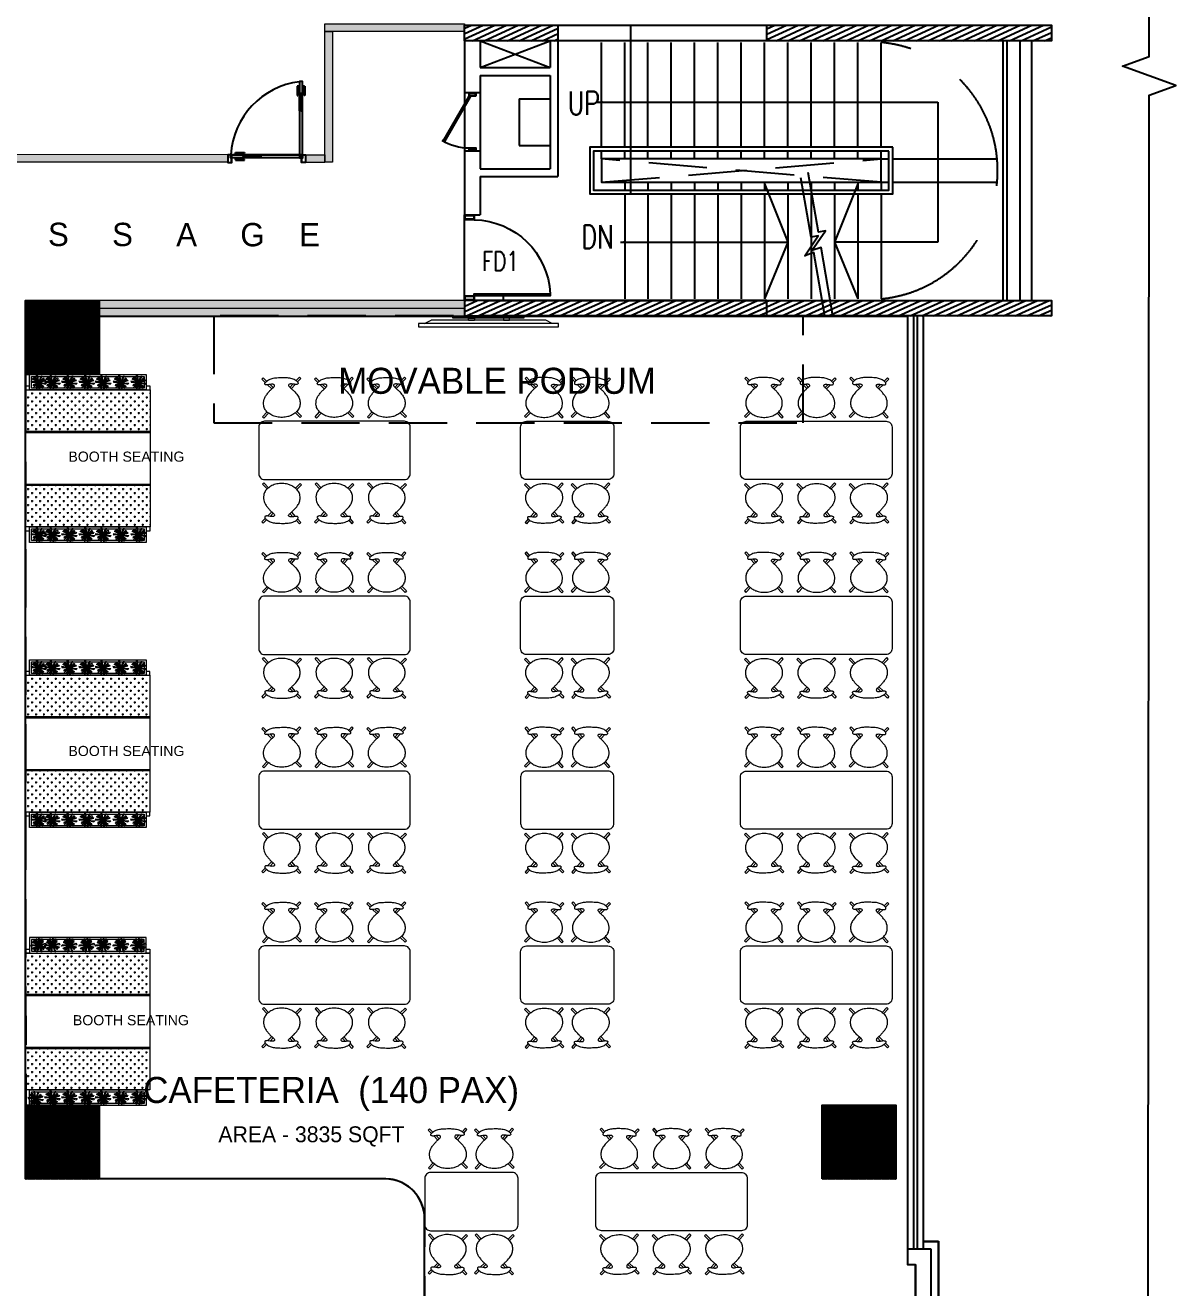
# Model space of a CAD drawing. Header units: millimetres. Extents: x -774950 to -670403, y -1165325 to -1109738.
# Drawn here: x -685207 to -670403, y -1151840 to -1135600 of the extents above; entities that cross this region are included whole.
import ezdxf
from ezdxf.enums import TextEntityAlignment as Align

# ---------------------------------------------------------------- set-up
doc = ezdxf.new("R2010")
doc.units = ezdxf.units.MM
doc.header["$LTSCALE"] = 3000
doc.header["$MEASUREMENT"] = 0
doc.linetypes.add('HIDDEN', pattern=[0.375, 0.25, -0.125])
doc.layers.get('0').update_dxf_attribs({"linetype": 'CONTINUOUS'})
for name, color, linetype, lineweight in [('A-WALL', 26, 'CONTINUOUS', 25), ('FR-Bushes', 75, 'CONTINUOUS', 0), ('FURNITURE_MODULAR', 20, 'CONTINUOUS', 18), ('I- FURN', 251, 'CONTINUOUS', 9), ('PR-HATCH', 8, 'CONTINUOUS', 0), ('T-LAYOUT', 7, 'CONTINUOUS', 13), ('TOA- AV', 7, 'CONTINUOUS', 9), ('TOA-PLANTS', 72, 'CONTINUOUS', 9), ('TOA_DOOR', 7, 'CONTINUOUS', 25)]:
    doc.layers.add(name, color=color, linetype=linetype, lineweight=lineweight)
for name, color, linetype in [('acp', 185, 'CONTINUOUS'), ('CORE-COLUMN', 250, 'CONTINUOUS'), ('DOOR', 252, 'CONTINUOUS'), ('FD1', 4, 'CONTINUOUS'), ('HATCH', 8, 'CONTINUOUS'), ('hid', 251, 'HIDDEN'), ('PASSAGE LINEOUT', 7, 'CONTINUOUS'), ('RADIUS', 8, 'HIDDEN'), ('RAILING', 251, 'CONTINUOUS'), ('ROOM TEXT', 3, 'CONTINUOUS'), ('SLABLINE', 3, 'CONTINUOUS'), ('STAIR', 251, 'CONTINUOUS'), ('STR_COL', 3, 'CONTINUOUS'), ('str_col_hatch', 8, 'CONTINUOUS'), ('TEXT', 7, 'CONTINUOUS'), ('WALL', 16, 'CONTINUOUS'), ('WIN', 5, 'CONTINUOUS')]:
    doc.layers.add(name, color=color, linetype=linetype)
doc.layers.add('PR-FULL HT', color=7, linetype='CONTINUOUS', lineweight=13, true_color=0x6e3e30)
doc.styles.add('2MM', font='arial.ttf')
doc.styles.add('CENTURY GOTHIC', font='GOTHIC.TTF')
doc.styles.add('WIDTH65', font='simplex.shx', dxfattribs={"width": 0.65})
pattern_1 = [(90, (-679734.12, -1497605.66), (-50.8, 50.8), [25.4, -76.2]), (180, (-679721.42, -1497592.96), (-50.8, -50.8), [25.4, -76.2])]
pattern_2 = [(90, (-679734.12, -1497465.66), (-50.8, 50.8), [25.4, -76.2]), (180, (-679721.42, -1497452.96), (-50.8, -50.8), [25.4, -76.2])]
pattern_3 = [(90, (-679733.424, -1494032.385), (-50.8, 50.8), [25.4, -76.2]), (180, (-679720.724, -1494019.685), (-50.8, -50.8), [25.4, -76.2])]
pattern_4 = [(90, (-679733.424, -1493892.385), (-50.8, 50.8), [25.4, -76.2]), (180, (-679720.724, -1493879.685), (-50.8, -50.8), [25.4, -76.2])]
pattern_5 = [(90, (-679732.646, -1490362.18), (-50.8, 50.8), [25.4, -76.2]), (180, (-679719.946, -1490349.48), (-50.8, -50.8), [25.4, -76.2])]
pattern_6 = [(90, (-679732.646, -1490222.18), (-50.8, 50.8), [25.4, -76.2]), (180, (-679719.946, -1490209.48), (-50.8, -50.8), [25.4, -76.2])]

# ---------------------------------------------------------------- blocks, each defined once
blk = doc.blocks.new('HD-900')
at = {"layer": 'DOOR'}
for points in [[(50, 0), (50, -100), (0, -100), (0, 0)], [(900, -100), (850, -100), (850, 0), (900, 0)], [(44, -6), (44, -94), (6, -94), (6, -6)], [(894, -6), (894, -94), (856, -94), (856, -6)]]:
    blk.add_lwpolyline(points, close=True, dxfattribs=at)
blk.add_lwpolyline([(743, -500), (50, -100), (60, -83), (753, -483)], dxfattribs=at)
blk.add_ellipse((50, -100), major_axis=(773, 207), ratio=1, start_param=5.467995, end_param=6.021386, dxfattribs=at)
blk = doc.blocks.new('d1')
at = {"layer": 'DOOR'}
for points in [[(-900, -100), (-850, -100), (-850, 0), (-900, 0)], [(-50, -100), (0, -100), (0, 0), (-50, 0)], [(-895, -95), (-855, -95), (-855, -5), (-895, -5)], [(-50, -100), (-70, -100), (-70, -900), (-50, -900)], [(-45, -95), (-5, -95), (-5, -5), (-45, -5)]]:
    blk.add_lwpolyline(points, close=True, dxfattribs=at)
blk.add_arc((-33, -84), 817, 181.1393, 267.4102, dxfattribs=at)
blk = doc.blocks.new('vw layout final block')
at = {"layer": 'str_col_hatch'}
h = blk.add_hatch(dxfattribs=at)
h.set_pattern_fill('ANSI31', color=256, scale=500, angle=-20.4141, style=0)
h.set_pattern_definition([(24.585875, (62065.74, -943474.8), (-26.003539, 56.833669), [])])
h.paths.add_polyline_path([(-553382, -1043234), (-553382, -1043034), (-554582, -1043034), (-554582, -1043234)])
h.paths.add_polyline_path([(-547036, -1043234), (-547036, -1043034), (-550696, -1043034), (-550696, -1043234)])
h.paths.add_polyline_path([(-547036, -1046774), (-547036, -1046574), (-550696, -1046574), (-550696, -1046774)])
h.paths.add_polyline_path([(-550703, -1046574), (-554582, -1046574), (-554582, -1046774), (-550703, -1046774)])
at = {"layer": 'str_col_hatch', "linetype": 'Continuous'}
h = blk.add_hatch(dxfattribs=at)
h.set_pattern_fill('ANSI31', color=256, scale=50, angle=340, style=0)
h.set_pattern_definition([(25, (-15832.223, -471116.0655), (-2.641364136, 5.66442367), [])])
h.paths.add_polyline_path([(-560236, -1068124), (-559286, -1068124), (-559286, -1067174), (-560236, -1067174)])
h.paths.add_polyline_path([(-549986, -1068124), (-549036, -1068124), (-549036, -1068124), (-549036, -1067174), (-549986, -1067174)])
h.paths.add_polyline_path([(-549986, -1056924), (-549986, -1057874), (-549036, -1057874), (-549036, -1056924)])
h.paths.add_polyline_path([(-560236, -1056924), (-560236, -1057874), (-559286, -1057874), (-559286, -1056924)])
h.paths.add_polyline_path([(-560236, -1047524), (-559286, -1047524), (-559286, -1046674), (-560236, -1046674)])
h.paths.add_polyline_path([(-559286, -1046674), (-559286, -1046574), (-560236, -1046574), (-560236, -1046674)])
at = {"layer": 'acp'}
for p, q in [((-548686, -1058674), (-548486, -1058674)), ((-548686, -1058680), (-548492, -1058680)), ((-548492, -1058680), (-548492, -1067468)), ((-548486, -1058674), (-548486, -1067474))]:
    blk.add_line(p, q, dxfattribs=at)
at = {"layer": 'CORE-COLUMN'}
for points in [[(-553385, -1043034), (-553385, -1043234), (-553385, -1043234), (-554585, -1043234), (-554585, -1043234), (-554585, -1043034), (-554585, -1043034), (-553385, -1043034)], [(-550696, -1046774), (-550696, -1046574), (-553385, -1046574), (-554585, -1046574), (-554585, -1046574), (-554585, -1046774), (-554585, -1046774), (-553385, -1046774)], [(-550696, -1046574), (-547036, -1046574), (-547036, -1046774), (-550696, -1046774)]]:
    blk.add_lwpolyline(points, close=True, dxfattribs=at)
for points in [[(-550696, -1043034), (-547036, -1043034), (-547036, -1043234), (-547036, -1043234), (-550696, -1043234)], [(-550696, -1043234), (-550696, -1043034)]]:
    blk.add_lwpolyline(points, dxfattribs=at)
at = {"layer": 'DOOR'}
for p, q in [((-554585, -1043904), (-554585, -1044654)), ((-554385, -1043904), (-554385, -1044654)), ((-554585, -1046574), (-554585, -1045474))]:
    blk.add_line(p, q, dxfattribs=at)
at = {"layer": 'HATCH', "linetype": 'Continuous'}
blk.add_line((-552452, -1043035), (-552452, -1045201), dxfattribs=at)
blk.add_lwpolyline([(-545798, -1069904), (-545779, -1043935), (-545435, -1043810), (-546122, -1043559), (-545778, -1043435), (-545759, -1017465)], dxfattribs=at)
at = {"layer": 'hid', "ltscale": 2}
for p, q in [((-554385, -1043579), (-553485, -1043234)), ((-554385, -1043234), (-553485, -1043579))]:
    blk.add_line(p, q, dxfattribs=at)
at = {"layer": 'hid'}
for p, q in [((-552826, -1045054), (-549226, -1044754)), ((-549226, -1045054), (-552826, -1044754))]:
    blk.add_line(p, q, dxfattribs=at)
at = {"layer": 'hid', "color": 8, "linetype": 'HIDDEN', "ltscale": 2}
blk.add_arc((-549384, -1044904), 1657, 275.4526, 84.5474, dxfattribs=at)
blk.add_arc((-549384, -1044904), 1657, 275.4526, 84.5474, dxfattribs=at)
at = {"layer": 'RAILING'}
for p, q in [((-547656, -1046574), (-547656, -1043234)), ((-547656, -1046574), (-547656, -1043234)), ((-547606, -1046574), (-547606, -1043234)), ((-547606, -1046574), (-547606, -1043234))]:
    blk.add_line(p, q, dxfattribs=at)
for points in [[(-549076, -1044604), (-552976, -1044604), (-552976, -1045204), (-549076, -1045204)], [(-549126, -1044654), (-552926, -1044654), (-552926, -1045154), (-549126, -1045154)]]:
    blk.add_lwpolyline(points, close=True, dxfattribs=at)
at = {"layer": 'SLABLINE'}
blk.add_line((-548886, -1046774), (-548886, -1058774), dxfattribs=at)
at = {"layer": 'STAIR'}
for p, q in [((-552826, -1044604), (-552826, -1043254)), ((-552526, -1044604), (-552526, -1043254)), ((-552226, -1044604), (-552226, -1043254)), ((-551926, -1044604), (-551926, -1043254)), ((-551626, -1044604), (-551626, -1043254)), ((-551326, -1044604), (-551326, -1043254)), ((-551026, -1044604), (-551026, -1043254)), ((-550726, -1044604), (-550726, -1043254)), ((-550426, -1044604), (-550426, -1043254)), ((-550126, -1044604), (-550126, -1043254)), ((-549826, -1044604), (-549826, -1043254)), ((-549826, -1044604), (-549826, -1043254)), ((-549526, -1044604), (-549526, -1043254)), ((-549526, -1044604), (-549526, -1043254)), ((-549226, -1044604), (-549226, -1043254)), ((-549226, -1044604), (-549226, -1043254)), ((-552826, -1044754), (-552826, -1044654)), ((-552526, -1044754), (-552526, -1044654)), ((-552226, -1044754), (-552226, -1044654)), ((-551926, -1044754), (-551926, -1044654)), ((-551626, -1044754), (-551626, -1044654)), ((-551326, -1044754), (-551326, -1044654)), ((-551026, -1044754), (-551026, -1044654)), ((-550726, -1044754), (-550726, -1044654)), ((-550426, -1044754), (-550426, -1044654)), ((-550126, -1044754), (-550126, -1044654)), ((-549826, -1044754), (-549826, -1044654)), ((-549826, -1044754), (-549826, -1044654)), ((-549526, -1044754), (-549526, -1044654)), ((-549526, -1044754), (-549526, -1044654)), ((-549226, -1044754), (-549226, -1044654)), ((-549226, -1044754), (-549226, -1044654)), ((-549226, -1044754), (-549126, -1044754)), ((-549226, -1044754), (-549126, -1044754)), ((-549076, -1044754), (-547726, -1044754)), ((-549076, -1044754), (-547726, -1044754)), ((-552526, -1045054), (-552526, -1045154)), ((-552226, -1045054), (-552226, -1045154)), ((-551926, -1045054), (-551926, -1045154)), ((-551626, -1045054), (-551626, -1045154)), ((-551326, -1045054), (-551326, -1045154)), ((-551026, -1045054), (-551026, -1045154)), ((-550726, -1045054), (-550726, -1045154)), ((-550426, -1045054), (-550426, -1045154)), ((-550126, -1045054), (-550126, -1045154)), ((-549826, -1045054), (-549826, -1045154)), ((-549826, -1045054), (-549826, -1045154)), ((-549526, -1045054), (-549526, -1045154)), ((-549526, -1045054), (-549526, -1045154)), ((-549226, -1045054), (-549226, -1045154)), ((-549226, -1045054), (-549126, -1045054)), ((-549226, -1045054), (-549226, -1045154)), ((-549226, -1045054), (-549126, -1045054)), ((-549076, -1045054), (-547726, -1045054)), ((-549076, -1045054), (-547726, -1045054)), ((-552526, -1045204), (-552526, -1046554)), ((-552226, -1045204), (-552226, -1046554)), ((-551926, -1045204), (-551926, -1046554)), ((-551626, -1045204), (-551626, -1046554)), ((-551326, -1045204), (-551326, -1046554)), ((-551026, -1045204), (-551026, -1046554)), ((-550726, -1045204), (-550726, -1046554)), ((-550426, -1045204), (-550426, -1046554)), ((-550126, -1045204), (-550126, -1046554)), ((-549826, -1045204), (-549826, -1046554)), ((-549826, -1045204), (-549826, -1046554)), ((-549526, -1045204), (-549526, -1046554)), ((-549526, -1045204), (-549526, -1046554)), ((-549226, -1045204), (-549226, -1046554)), ((-549226, -1045204), (-549226, -1046554))]:
    blk.add_line(p, q, dxfattribs=at)
at = {"layer": 'STAIR', "color": 2}
blk.add_lwpolyline([(-549226, -1044754), (-552826, -1044754), (-552826, -1045054), (-549226, -1045054)], close=True, dxfattribs=at)
at = {"layer": 'STR_COL'}
for points in [[(-560237, -1047524), (-560237, -1046574), (-559287, -1046574), (-559287, -1047524), (-560237, -1047524)], [(-560236, -1057874), (-560236, -1056924), (-559286, -1056924), (-559286, -1057874), (-560236, -1057874)], [(-549986, -1057874), (-549986, -1056924), (-549036, -1056924), (-549036, -1057874), (-549986, -1057874)]]:
    blk.add_lwpolyline(points, dxfattribs=at)
at = {"layer": 'TEXT'}
for p, q in [((-552879, -1044024), (-548496, -1044024)), ((-548496, -1044024), (-548496, -1045824)), ((-548496, -1044024), (-548496, -1045824)), ((-552579, -1045824), (-550426, -1045824)), ((-548496, -1045824), (-549826, -1045824)), ((-548496, -1045824), (-549826, -1045824))]:
    blk.add_line(p, q, dxfattribs=at)
at = {"layer": 'TEXT', "const_width": 20}
for points in [[(-552826, -1044014, -1), (-552826, -1044034, -1)], [(-552526, -1045834, 1), (-552526, -1045814, 1)]]:
    blk.add_lwpolyline(points, format="xyb", close=True, dxfattribs=at)
at = {"layer": 'TEXT'}
for points in [[(-549952, -1046774), (-550093, -1045959), (-550210, -1045999), (-550036, -1045745), (-550127, -1045761), (-550259, -1044995)], [(-549847, -1046774), (-549999, -1045892), (-550116, -1045932), (-549942, -1045678), (-550033, -1045695), (-550166, -1044928)], [(-550726, -1045074), (-550426, -1045824), (-550726, -1046554)], [(-549526, -1045074), (-549826, -1045824), (-549526, -1046554)], [(-549526, -1045074), (-549826, -1045824), (-549526, -1046554)]]:
    blk.add_lwpolyline(points, dxfattribs=at)
at = {"layer": 'WALL'}
for p, q in [((-554585, -1043234), (-554585, -1043904)), ((-554385, -1043234), (-554385, -1043579)), ((-553485, -1043234), (-553485, -1043579)), ((-553385, -1043234), (-553385, -1044979)), ((-554385, -1043579), (-553485, -1043579)), ((-554385, -1043679), (-553485, -1043679)), ((-554385, -1043679), (-554385, -1043904)), ((-553485, -1043679), (-553485, -1044879)), ((-554385, -1043904), (-554585, -1043904)), ((-554385, -1044654), (-554585, -1044654)), ((-554585, -1044654), (-554585, -1045474)), ((-554385, -1044654), (-554385, -1044879)), ((-554385, -1044879), (-553485, -1044879)), ((-554385, -1044979), (-553385, -1044979)), ((-554385, -1044979), (-554385, -1045474)), ((-554585, -1045474), (-554385, -1045474)), ((-550696, -1046774), (-554346, -1046774)), ((-548886, -1058774), (-548586, -1058774)), ((-548886, -1058774), (-548886, -1058974)), ((-548586, -1058774), (-548586, -1067374)), ((-548886, -1058974), (-548786, -1058974)), ((-548786, -1058974), (-548786, -1062274))]:
    blk.add_line(p, q, dxfattribs=at)
at = {"layer": 'WALL', "color": 1}
for p, q in [((-553885, -1043979), (-553885, -1044579)), ((-553885, -1043979), (-553485, -1043979)), ((-553885, -1044579), (-553485, -1044579))]:
    blk.add_line(p, q, dxfattribs=at)
at = {"layer": 'WALL'}
for points in [[(-554346, -1043034), (-550696, -1043034)], [(-550696, -1043234), (-554346, -1043234)], [(-554346, -1046574), (-550696, -1046574)]]:
    blk.add_lwpolyline(points, dxfattribs=at)
at = {"layer": 'WIN'}
for p, q in [((-547436, -1046574), (-547436, -1043234)), ((-547436, -1046574), (-547436, -1043234)), ((-547286, -1046574), (-547286, -1043234)), ((-547286, -1046574), (-547286, -1043234)), ((-548811, -1046774), (-548811, -1058774)), ((-548761, -1046774), (-548761, -1058774)), ((-548686, -1046774), (-548686, -1058774))]:
    blk.add_line(p, q, dxfattribs=at)
at = {"layer": 'DOOR'}
for name, p, xscale, yscale, zscale, rotation in [('HD-900', (-554443, -1043904), 0.833333333310335, 0.833333333310335, 0.833333333310335, 270.0000000164484), ('d1', (-554585, -1046574), -1.222222222414214, 1.222222222189885, 1.222222222222255, 90.00000001647297)]:
    blk.add_blockref(name, p, dxfattribs=dict(at, xscale=xscale, yscale=yscale, zscale=zscale, rotation=rotation))
at = {"layer": 'FD1', "style": 'WIDTH65', "width": 0.75}
blk.add_text('FD1', height=250, rotation=0, dxfattribs=at).set_placement((-554126, -1046069, 0), align=Align.MIDDLE)
at = {"layer": 'TEXT', "style": 'WIDTH65', "width": 0.75}
for s, p in [('UP', (-553050, -1044036, 0)), ('DN', (-552875, -1045755, 0))]:
    blk.add_text(s, height=300, rotation=0, dxfattribs=at).set_placement(p, align=Align.MIDDLE)
blk = doc.blocks.new('A$C60412B90')
at = {"layer": 'TOA- AV', "color": 6}
for p, q in [((-100, 55), (1343, 55)), ((-37, 55), (30, 91)), ((1280, 55), (1213, 91))]:
    blk.add_line(p, q, dxfattribs=at)
at = {"layer": 'TOA- AV', "color": 30, "true_color": 0xf8991e}
blk.add_line((257, 111), (987, 111), dxfattribs=at)
for points in [[(987, 111), (987, 131), (257, 131), (257, 111)], [(403, 91), (464, 91)], [(825, 91), (764, 91)]]:
    blk.add_lwpolyline(points, dxfattribs=at)
at = {"layer": 'TOA- AV', "color": 6}
for points in [[(1343, 55), (1343, 20), (-100, 20), (-100, 55)], [(30, 91), (1213, 91)]]:
    blk.add_lwpolyline(points, dxfattribs=at)
at = {"layer": 'TOA- AV', "color": 30, "true_color": 0xf8991e}
for points in [[(403, 111), (464, 111), (464, 91), (403, 91)], [(825, 111), (764, 111), (764, 91), (825, 91)]]:
    blk.add_lwpolyline(points, close=True, dxfattribs=at)
blk = doc.blocks.new('*U92')
at = {"layer": 'PR-HATCH'}
h = blk.add_hatch(color=256, dxfattribs=at)
h.dxf.hatch_style = 1
h.paths.add_polyline_path([(-87078, -39967), (-82377, -39967), (-82377, -39867), (-87078, -39867)])
at = {"layer": 'PR-FULL HT', "elevation": 0}
blk.add_lwpolyline([(-87078, -39967), (-82377, -39967), (-82377, -39867), (-87078, -39867)], close=True, dxfattribs=at)
blk = doc.blocks.new('FURNITURE-PANTRY CHAIR')
at = {"color": 8}
for p, q in [((-242, 501), (-225, 518)), ((-201, 456), (-242, 501)), ((-183, 474), (-225, 518)), ((198, 468), (241, 511)), ((215, 450), (258, 493)), ((258, 493), (241, 511)), ((-120, 370), (-171, 425)), ((-101, 386), (-140, 428)), ((113, 383), (154, 424)), ((132, 366), (185, 419)), ((-250, 17), (-190, 77)), ((-250, 17), (-233, -1)), ((-233, -1), (-172, 60)), ((233, -9), (173, 55)), ((250, 9), (192, 71)), ((250, 9), (233, -9))]:
    blk.add_line(p, q, dxfattribs=at)
at = {"start_tangent": (0.996502, -0.083573), "end_tangent": (0.996502, -0.083573)}
blk.add_spline([(8, 513), (85, 509), (139, 498), (186, 476), (207, 459), (220, 441), (222, 431), (216, 423), (205, 419), (191, 418), (168, 421), (137, 426), (118, 426), (106, 422), (99, 414), (99, 402), (106, 390), (122, 374), (155, 344), (184, 310), (213, 272), (231, 233), (238, 193), (236, 151), (219, 103), (185, 65), (130, 28), (67, 6), (-4, 0), (-74, 10), (-116, 25), (-163, 54), (-195, 82), (-224, 130), (-233, 184), (-225, 236), (-200, 284), (-151, 341), (-120, 370), (-96, 391), (-87, 402), (-85, 415), (-96, 427), (-110, 430), (-135, 429), (-160, 426), (-180, 424), (-200, 427), (-208, 437), (-205, 450), (-191, 467), (-170, 483), (-139, 497), (-109, 505), (-80, 510), (-30, 513), (8, 513)], degree=3, dxfattribs=at)
blk = doc.blocks.new('FURNITURE-CAFE- 6SEATER-1950X750 DINING')
at = {"layer": 'I- FURN'}
blk.add_lwpolyline([(900, -375), (-900, -375, -0.414214), (-975, -300), (-975, 300, -0.414214), (-900, 375), (900, 375, -0.414214), (975, 300), (975, -300, -0.414214)], format="xyb", close=True, dxfattribs=at)
for p in [(-675, 425), (0, 425), (675, 425)]:
    blk.add_blockref('FURNITURE-PANTRY CHAIR', p, dxfattribs=at)
at = {"layer": 'I- FURN', "extrusion": (0, 0, -1), "zscale": -1, "rotation": 180}
for p in [(675, -425), (0, -425), (-675, -425)]:
    blk.add_blockref('FURNITURE-PANTRY CHAIR', p, dxfattribs=at)
blk = doc.blocks.new('pantry_1')
at = {"color": 8}
for p, q in [((-242, 501), (-225, 518)), ((-201, 456), (-242, 501)), ((-183, 474), (-225, 518)), ((198, 468), (241, 511)), ((215, 450), (258, 493)), ((258, 493), (241, 511)), ((-120, 370), (-171, 425)), ((-101, 386), (-140, 428)), ((113, 383), (154, 424)), ((132, 366), (185, 419)), ((-250, 17), (-190, 77)), ((-250, 17), (-233, -1)), ((-233, -1), (-172, 60)), ((233, -9), (173, 55)), ((250, 9), (192, 71)), ((250, 9), (233, -9))]:
    blk.add_line(p, q, dxfattribs=at)
at = {"start_tangent": (0.996502, -0.083573), "end_tangent": (0.996502, -0.083573)}
blk.add_spline([(8, 513), (85, 509), (139, 498), (186, 476), (207, 459), (220, 441), (222, 431), (216, 423), (205, 419), (191, 418), (168, 421), (137, 426), (118, 426), (106, 422), (99, 414), (99, 402), (106, 390), (122, 374), (155, 344), (184, 310), (213, 272), (231, 233), (238, 193), (236, 151), (219, 103), (185, 65), (130, 28), (67, 6), (-4, 0), (-74, 10), (-116, 25), (-163, 54), (-195, 82), (-224, 130), (-233, 184), (-225, 236), (-200, 284), (-151, 341), (-120, 370), (-96, 391), (-87, 402), (-85, 415), (-96, 427), (-110, 430), (-135, 429), (-160, 426), (-180, 424), (-200, 427), (-208, 437), (-205, 450), (-191, 467), (-170, 483), (-139, 497), (-109, 505), (-80, 510), (-30, 513), (8, 513)], degree=3, dxfattribs=at)
blk = doc.blocks.new('FURNITURE-CAFE- 4SEATER-1200X750')
at = {"layer": 'I- FURN'}
blk.add_lwpolyline([(-525, -375), (525, -375, 0.414214), (600, -300), (600, 300, 0.414214), (525, 375), (-525, 375, 0.414214), (-600, 300), (-600, -300, 0.414214)], format="xyb", close=True, dxfattribs=at)
at = {"layer": 'I- FURN', "xscale": -1}
for p in [(-300, 425), (300, 425)]:
    blk.add_blockref('pantry_1', p, dxfattribs=at)
at = {"layer": 'I- FURN', "rotation": 180}
for p in [(-300, -425), (300, -425)]:
    blk.add_blockref('pantry_1', p, dxfattribs=at)
blk = doc.blocks.new('A$C36760ACF')
at = {"layer": 'FR-Bushes', "color": 82}
for p, q in [((108, 554), (164, 585)), ((304, 343), (108, 554)), ((304, 343), (164, 585)), ((188, 620), (229, 653)), ((304, 343), (188, 620)), ((304, 343), (229, 653)), ((304, 343), (339, 686)), ((304, 343), (388, 643)), ((304, 343), (464, 556)), ((339, 686), (388, 643)), ((464, 556), (507, 536)), ((304, 343), (0, 253)), ((13, 306), (0, 253)), ((304, 343), (13, 306)), ((304, 343), (29, 499)), ((29, 445), (29, 499)), ((304, 343), (29, 445)), ((304, 343), (65, 181)), ((65, 181), (112, 139)), ((304, 343), (112, 139)), ((304, 343), (127, 99)), ((127, 99), (160, 58)), ((304, 343), (160, 58)), ((304, 343), (259, 0)), ((259, 0), (317, 31)), ((304, 343), (507, 536)), ((304, 343), (571, 508)), ((304, 343), (563, 429)), ((304, 343), (568, 399)), ((304, 343), (610, 355)), ((304, 343), (317, 31)), ((304, 343), (411, 98)), ((304, 343), (457, 108)), ((304, 343), (526, 120)), ((304, 343), (536, 198)), ((304, 343), (548, 227)), ((304, 343), (599, 261)), ((411, 98), (457, 108)), ((526, 120), (536, 198)), ((548, 227), (599, 261)), ((571, 508), (563, 429)), ((568, 399), (610, 355))]:
    blk.add_line(p, q, dxfattribs=at)
blk = doc.blocks.new('*U479')
at = {"layer": 'PR-HATCH'}
h = blk.add_hatch(color=256, dxfattribs=at)
h.dxf.hatch_style = 1
h.paths.add_polyline_path([(-98278, -39967), (-86272, -39967), (-86272, -39867), (-98278, -39867)])
at = {"layer": 'PR-FULL HT', "elevation": 0}
blk.add_lwpolyline([(-98278, -39967), (-86272, -39967), (-86272, -39867), (-98278, -39867)], close=True, dxfattribs=at)
blk = doc.blocks.new('*U480')
at = {"layer": 'PR-HATCH'}
h = blk.add_hatch(color=256, dxfattribs=at)
h.dxf.hatch_style = 1
h.paths.add_polyline_path([(-89955, -39967), (-88155, -39967), (-88155, -39867), (-89955, -39867)])
at = {"layer": 'PR-FULL HT', "elevation": 0}
blk.add_lwpolyline([(-89955, -39967), (-88155, -39967), (-88155, -39867), (-89955, -39867)], close=True, dxfattribs=at)
blk = doc.blocks.new('*U481')
at = {"layer": 'PR-HATCH'}
h = blk.add_hatch(color=256, dxfattribs=at)
h.dxf.hatch_style = 1
h.paths.add_polyline_path([(-89955, -39967), (-88276, -39967), (-88276, -39867), (-89955, -39867)])
at = {"layer": 'PR-FULL HT', "elevation": 0}
blk.add_lwpolyline([(-89955, -39967), (-88276, -39967), (-88276, -39867), (-89955, -39867)], close=True, dxfattribs=at)
blk = doc.blocks.new('A$C3A863514')
at = {"layer": 'TOA_DOOR', "color": 8, "ltscale": 3}
for p, q in [((-113, 1030), (-113, 907)), ((-92, 1030), (-113, 1030)), ((-92, 1045), (-92, 1005)), ((-83, 1045), (-92, 1045)), ((-92, 1030), (-92, 1020)), ((-40, 1045), (-31, 1045)), ((-31, 1045), (-31, 1005)), ((-31, 1030), (-31, 1020)), ((-31, 1030), (-10, 1030)), ((-10, 1030), (-10, 907)), ((-113, 907), (-104, 907)), ((-104, 1020), (-92, 1020)), ((-104, 907), (-104, 1020)), ((-92, 1005), (-83, 1005)), ((-40, 934), (-81, 934)), ((-81, 708), (-81, 925)), ((-63, 934), (-63, 708)), ((-58, 934), (-58, 708)), ((-31, 1005), (-40, 1005)), ((-40, 708), (-40, 925)), ((-19, 1020), (-31, 1020)), ((-19, 907), (-19, 1020)), ((-10, 907), (-19, 907)), ((-40, 698), (-81, 698))]:
    blk.add_line(p, q, dxfattribs=at)
at = {"layer": 'TOA_DOOR', "ltscale": 3}
for p, q in [((-960, 114), (-920, 114)), ((-960, 105), (-960, 114)), ((-960, 62), (-960, 53)), ((-960, 53), (-920, 53)), ((-945, 135), (-822, 135)), ((-945, 114), (-945, 135)), ((-945, 114), (-935, 114)), ((-945, 53), (-935, 53)), ((-945, 53), (-945, 32)), ((-945, 32), (-822, 32)), ((-935, 126), (-935, 114)), ((-822, 126), (-935, 126)), ((-935, 41), (-935, 53)), ((-822, 41), (-935, 41)), ((-920, 114), (-920, 105)), ((-920, 53), (-920, 62)), ((-840, 105), (-840, 64)), ((-614, 105), (-830, 105)), ((-614, 64), (-830, 64)), ((-822, 135), (-822, 126)), ((-822, 32), (-822, 41)), ((-604, 105), (-604, 64))]:
    blk.add_line(p, q, dxfattribs=at)
at = {"layer": 'TOA_DOOR', "color": 5, "ltscale": 3}
for p, q in [((-840, 87), (-614, 87)), ((-840, 82), (-614, 82))]:
    blk.add_line(p, q, dxfattribs=at)
at = {"layer": 'TOA_DOOR', "color": 8, "ltscale": 3}
blk.add_lwpolyline([(-40, 64), (-40, 1092), (-81, 1092), (-81, 64)], close=True, dxfattribs=at)
for points in [[(-79, 934), (-79, 932), (-81, 932), (-81, 925), (-63, 925), (-63, 934), (-79, 934)], [(-42, 934), (-42, 932), (-40, 932), (-40, 925), (-58, 925), (-58, 934), (-42, 934)], [(-79, 698), (-79, 701), (-81, 701), (-81, 708), (-63, 708), (-63, 698), (-79, 698)], [(-42, 698), (-42, 701), (-40, 701), (-40, 708), (-58, 708), (-58, 698), (-42, 698)]]:
    blk.add_lwpolyline(points, dxfattribs=at)
at = {"layer": 'TOA_DOOR', "ltscale": 3}
for points in [[(-1050, 0), (-1050, 0), (-997, 0), (-997, 64), (-1010, 64), (-1010, 105), (-1050, 105), (-1050, 0)], [(-1048, 3), (-1048, 2), (-1000, 2), (-1000, 62), (-1012, 62), (-1012, 103), (-1048, 103), (-1048, 2)], [(-840, 105), (-1007, 105), (-1007, 102), (-840, 102)], [(-840, 64), (-1007, 64), (-1007, 67), (-840, 67)], [(-840, 102), (-999, 102), (-999, 67), (-840, 67)], [(-840, 103), (-838, 103), (-838, 105), (-830, 105), (-830, 87), (-840, 87), (-840, 103)], [(-840, 67), (-838, 67), (-838, 64), (-830, 64), (-830, 82), (-840, 82), (-840, 67)], [(-604, 103), (-606, 103), (-606, 105), (-614, 105), (-614, 87), (-604, 87), (-604, 103)], [(-604, 67), (-606, 67), (-606, 64), (-614, 64), (-614, 82), (-604, 82), (-604, 67)], [(-40, 105), (-604, 105)], [(-604, 102), (-40, 102), (-40, 105)], [(-48, 102), (-604, 102)], [(-604, 67), (-48, 67), (-48, 102)], [(-40, 67), (-40, 64), (-604, 64)], [(-604, 67), (-40, 67)], [(0, 0), (0, 0), (-52, 0), (-52, 64), (-40, 64), (-40, 105), (0, 105), (0, 0)], [(-2, 3), (-2, 2), (-50, 2), (-50, 62), (-38, 62), (-38, 103), (-2, 103), (-2, 2)]]:
    blk.add_lwpolyline(points, dxfattribs=at)
for points in [[(-1007, 102), (-999, 102), (-999, 67), (-1007, 67)], [(-40, 102), (-48, 102), (-48, 67), (-40, 67)]]:
    blk.add_lwpolyline(points, close=True, dxfattribs=at)
at = {"layer": 'TOA_DOOR', "color": 8, "ltscale": 3}
blk.add_arc((47, 43), 1056, 96.9725, 176.6607, dxfattribs=at)
at = {"layer": 'TOA_DOOR', "ltscale": 3}
for centre, radius, start, end in [((-850, 98), 15.6, 311.9747, 17.0953), ((-858, 97), 20.3, 330.6798, 14.7641), ((-845, 100), 14.2, 292.4741, 7.5067), ((-841, 99), 12.5, 275.6882, 327.9828), ((-850, 71), 15.6, 342.9047, 48.0253), ((-858, 72), 20.3, 345.2359, 29.3202), ((-845, 69), 14.2, 352.4933, 67.5259), ((-841, 70), 12.5, 32.0172, 84.3118), ((-833, 106), 8, 222.5397, 287.3666), ((-834, 100), 5.81, 208.0111, 296.8103), ((-834, 96), 5.19, 207.9347, 287.0897), ((-834, 73), 5.19, 72.9103, 152.0653), ((-834, 69), 5.81, 63.1897, 151.9889), ((-833, 63), 8, 72.6334, 137.4603), ((-598, 100), 14.2, 172.4933, 247.5259), ((-611, 106), 8, 252.6334, 317.4603), ((-610, 100), 5.81, 243.1897, 331.9889), ((-603, 99), 12.5, 212.0172, 264.3118), ((-598, 69), 14.2, 112.4741, 187.5067), ((-603, 70), 12.5, 95.6882, 147.9828), ((-610, 69), 5.81, 28.0111, 116.8103), ((-611, 63), 8, 42.5397, 107.3666), ((-609, 96), 5.19, 252.9103, 332.0653), ((-609, 73), 5.19, 27.9347, 107.0897), ((-593, 98), 15.6, 162.9047, 228.0253), ((-593, 71), 15.6, 131.9747, 197.0953), ((-586, 97), 20.3, 165.2359, 209.3202), ((-586, 72), 20.3, 150.6798, 194.7641)]:
    blk.add_arc(centre, radius, start, end, dxfattribs=at)
blk = doc.blocks.new('*U484')
at = {"layer": 'PR-HATCH'}
h = blk.add_hatch(color=256, dxfattribs=at)
h.dxf.hatch_style = 1
h.paths.add_polyline_path([(-88404, -39967), (-88155, -39967), (-88155, -39867), (-88404, -39867)])
at = {"layer": 'PR-FULL HT', "elevation": 0}
blk.add_lwpolyline([(-88404, -39967), (-88155, -39967), (-88155, -39867), (-88404, -39867)], close=True, dxfattribs=at)

msp = doc.modelspace()

# ---------------------------------------------------------------- hatches: boundary and pattern name
at = {"layer": 'FURNITURE_MODULAR'}
h = msp.add_hatch(dxfattribs=at)
h.set_pattern_fill('CROSS', color=8, scale=8, angle=450, style=0)
h.set_pattern_definition(pattern_5)
h.paths.add_polyline_path([(-683601.7, -1140291.4), (-683601.7, -1140841.4), (-685201.8, -1140841.4), (-685201.8, -1140291.4)])
h = msp.add_hatch(dxfattribs=at)
h.set_pattern_fill('CROSS', color=8, scale=8, angle=450, style=0)
h.set_pattern_definition(pattern_5)
h.paths.add_polyline_path([(-683601.7, -1140291.4), (-683601.7, -1140841.4), (-685201.8, -1140841.4), (-685201.8, -1140291.4)])
h = msp.add_hatch(dxfattribs=at)
h.set_pattern_fill('CROSS', color=8, scale=8, angle=450, style=0)
h.set_pattern_definition(pattern_6)
h.paths.add_polyline_path([(-683601.7, -1141501.4), (-683601.7, -1142051.4), (-685201.8, -1142051.4), (-685201.8, -1141501.4)])
h = msp.add_hatch(dxfattribs=at)
h.set_pattern_fill('CROSS', color=8, scale=8, angle=450, style=0)
h.set_pattern_definition(pattern_6)
h.paths.add_polyline_path([(-683601.7, -1141501.4), (-683601.7, -1142051.4), (-685201.8, -1142051.4), (-685201.8, -1141501.4)])
h = msp.add_hatch(dxfattribs=at)
h.set_pattern_fill('CROSS', color=8, scale=8, angle=450, style=0)
h.set_pattern_definition(pattern_3)
h.paths.add_polyline_path([(-683602.4, -1143961.6), (-683602.4, -1144511.6), (-685202.6, -1144511.6), (-685202.6, -1143961.6)])
h = msp.add_hatch(dxfattribs=at)
h.set_pattern_fill('CROSS', color=8, scale=8, angle=450, style=0)
h.set_pattern_definition(pattern_3)
h.paths.add_polyline_path([(-683602.4, -1143961.6), (-683602.4, -1144511.6), (-685202.6, -1144511.6), (-685202.6, -1143961.6)])
h = msp.add_hatch(dxfattribs=at)
h.set_pattern_fill('CROSS', color=8, scale=8, angle=450, style=0)
h.set_pattern_definition(pattern_4)
h.paths.add_polyline_path([(-683602.4, -1145171.6), (-683602.4, -1145721.6), (-685202.6, -1145721.6), (-685202.6, -1145171.6)])
h = msp.add_hatch(dxfattribs=at)
h.set_pattern_fill('CROSS', color=8, scale=8, angle=450, style=0)
h.set_pattern_definition(pattern_4)
h.paths.add_polyline_path([(-683602.4, -1145171.6), (-683602.4, -1145721.6), (-685202.6, -1145721.6), (-685202.6, -1145171.6)])
h = msp.add_hatch(dxfattribs=at)
h.set_pattern_fill('CROSS', color=8, scale=8, angle=450, style=0)
h.set_pattern_definition(pattern_1)
h.paths.add_polyline_path([(-683603.1, -1147534.9), (-683603.1, -1148084.9), (-685203.3, -1148084.9), (-685203.3, -1147534.9)])
h = msp.add_hatch(dxfattribs=at)
h.set_pattern_fill('CROSS', color=8, scale=8, angle=450, style=0)
h.set_pattern_definition(pattern_1)
h.paths.add_polyline_path([(-683603.1, -1147534.9), (-683603.1, -1148084.9), (-685203.3, -1148084.9), (-685203.3, -1147534.9)])
h = msp.add_hatch(dxfattribs=at)
h.set_pattern_fill('CROSS', color=8, scale=8, angle=450, style=0)
h.set_pattern_definition(pattern_2)
h.paths.add_polyline_path([(-683603.1, -1148744.9), (-683603.1, -1149294.9), (-685203.3, -1149294.9), (-685203.3, -1148744.9)])
h = msp.add_hatch(dxfattribs=at)
h.set_pattern_fill('CROSS', color=8, scale=8, angle=450, style=0)
h.set_pattern_definition(pattern_2)
h.paths.add_polyline_path([(-683603.1, -1148744.9), (-683603.1, -1149294.9), (-685203.3, -1149294.9), (-685203.3, -1148744.9)])

# ---------------------------------------------------------------- linework, layer by layer
at = {"linetype": 'Continuous'}
msp.add_line((-684254.4, -1139341, 0), (-684255.1, -1139341, 0), dxfattribs=at)
at = {"linetype": 'Continuous', "elevation": 0}
msp.add_lwpolyline([(-684255.1, -1140089.8), (-684254.4, -1139341), (-673854.2, -1139341), (-673854.2, -1151539.7), (-673754.2, -1151539.7), (-673754.2, -1159739.7), (-674954.2, -1159739.7), (-674954.2, -1160818.7), (-680067.8, -1161439.3), (-680067.8, -1150951.2, 0.4142136), (-680579.3, -1150439.7), (-685204.2, -1150439.7), (-685205.1, -1140089.8)], format="xyb", close=True, dxfattribs=at)
at = {"layer": 'acp'}
for p, q in [((-673654, -1151239.8), (-673454, -1151239.8)), ((-673654, -1151245.8), (-673460, -1151245.8))]:
    msp.add_line(p, q, dxfattribs=at)
at = {"layer": 'FURNITURE_MODULAR'}
for points in [[(-685151.8, -1140291.4), (-685151.8, -1140241.4), (-685201.8, -1140241.4), (-685201.8, -1140291.4)], [(-685151.8, -1140291.4), (-685151.8, -1140091.4), (-683651.7, -1140091.4), (-683651.7, -1140291.4)], [(-685126.8, -1140266.4), (-685126.8, -1140116.4), (-683676.7, -1140116.4), (-683676.7, -1140266.4)], [(-683601.7, -1140291.4), (-683601.7, -1140241.4), (-683651.7, -1140241.4), (-683651.7, -1140291.4)], [(-683601.7, -1140291.4), (-683601.7, -1140841.4), (-685201.8, -1140841.4), (-685201.8, -1140291.4)], [(-683601.7, -1140291.4), (-683601.7, -1140841.4), (-685201.8, -1140841.4), (-685201.8, -1140291.4)], [(-683601.7, -1140821.4), (-683601.7, -1141521.4), (-685201.8, -1141521.4), (-685201.8, -1140821.4)], [(-683601.7, -1141501.4), (-683601.7, -1142051.4), (-685201.8, -1142051.4), (-685201.8, -1141501.4)], [(-683601.7, -1141501.4), (-683601.7, -1142051.4), (-685201.8, -1142051.4), (-685201.8, -1141501.4)], [(-685151.8, -1142101.4), (-685151.8, -1142051.4), (-685201.8, -1142051.4), (-685201.8, -1142101.4)], [(-685151.8, -1142251.4), (-685151.8, -1142051.4), (-683651.7, -1142051.4), (-683651.7, -1142251.4)], [(-685126.8, -1142226.4), (-685126.8, -1142076.4), (-683676.7, -1142076.4), (-683676.7, -1142226.4)], [(-683601.7, -1142101.4), (-683601.7, -1142051.4), (-683651.7, -1142051.4), (-683651.7, -1142101.4)], [(-685152.6, -1143961.6), (-685152.6, -1143761.6), (-683652.4, -1143761.6), (-683652.4, -1143961.6)], [(-685127.6, -1143936.6), (-685127.6, -1143786.6), (-683677.4, -1143786.6), (-683677.4, -1143936.6)], [(-685152.6, -1143961.6), (-685152.6, -1143911.6), (-685202.6, -1143911.6), (-685202.6, -1143961.6)], [(-683602.4, -1143961.6), (-683602.4, -1144511.6), (-685202.6, -1144511.6), (-685202.6, -1143961.6)], [(-683602.4, -1143961.6), (-683602.4, -1144511.6), (-685202.6, -1144511.6), (-685202.6, -1143961.6)], [(-683602.4, -1143961.6), (-683602.4, -1143911.6), (-683652.4, -1143911.6), (-683652.4, -1143961.6)], [(-683602.4, -1144491.6), (-683602.4, -1145191.6), (-685202.6, -1145191.6), (-685202.6, -1144491.6)], [(-683602.4, -1145171.6), (-683602.4, -1145721.6), (-685202.6, -1145721.6), (-685202.6, -1145171.6)], [(-683602.4, -1145171.6), (-683602.4, -1145721.6), (-685202.6, -1145721.6), (-685202.6, -1145171.6)], [(-685152.6, -1145771.6), (-685152.6, -1145721.6), (-685202.6, -1145721.6), (-685202.6, -1145771.6)], [(-685152.6, -1145921.6), (-685152.6, -1145721.6), (-683652.4, -1145721.6), (-683652.4, -1145921.6)], [(-685127.6, -1145896.6), (-685127.6, -1145746.6), (-683677.4, -1145746.6), (-683677.4, -1145896.6)], [(-683602.4, -1145771.6), (-683602.4, -1145721.6), (-683652.4, -1145721.6), (-683652.4, -1145771.6)]]:
    msp.add_lwpolyline(points, close=True, dxfattribs=at)
at = {"layer": 'FURNITURE_MODULAR', "elevation": 0}
for points in [[(-685152.6, -1147334.9), (-685152.6, -1147534.9), (-683652.4, -1147534.9), (-683652.4, -1147334.9)], [(-685127.6, -1147359.9), (-685127.6, -1147509.9), (-683677.4, -1147509.9), (-683677.4, -1147359.9)], [(-683603.1, -1147534.9), (-683603.1, -1148084.9), (-685203.3, -1148084.9), (-685203.3, -1147534.9)], [(-683603.1, -1147534.9), (-683603.1, -1148084.9), (-685203.3, -1148084.9), (-685203.3, -1147534.9)], [(-685152.6, -1147484.9), (-685152.6, -1147534.9), (-685202.6, -1147534.9), (-685202.6, -1147484.9)], [(-683602.4, -1147484.9), (-683602.4, -1147534.9), (-683652.4, -1147534.9), (-683652.4, -1147484.9)], [(-683603.1, -1148064.9), (-683603.1, -1148764.9), (-685203.3, -1148764.9), (-685203.3, -1148064.9)], [(-683603.1, -1148744.9), (-683603.1, -1149294.9), (-685203.3, -1149294.9), (-685203.3, -1148744.9)], [(-683603.1, -1148744.9), (-683603.1, -1149294.9), (-685203.3, -1149294.9), (-685203.3, -1148744.9)], [(-685153.3, -1149494.9), (-685153.3, -1149294.9), (-683653.1, -1149294.9), (-683653.1, -1149494.9)], [(-685128.3, -1149469.9), (-685128.3, -1149319.9), (-683678.1, -1149319.9), (-683678.1, -1149469.9)]]:
    msp.add_lwpolyline(points, close=True, dxfattribs=at)
at = {"layer": 'RADIUS', "linetype": 'HIDDEN'}
msp.add_lwpolyline([(-679057.2, -1139054.3), (-679057.2, -1139139.8)], dxfattribs=at)
at = {"layer": 'RADIUS', "linetype": 'HIDDEN', "elevation": 0}
msp.add_lwpolyline([(-675198.7, -1139339.7), (-682779, -1139339.7), (-682779, -1140712.4), (-675198.7, -1140712.4)], close=True, dxfattribs=at)
msp.add_lwpolyline([(-685205.1, -1140089.8), (-685201.2, -1149539.8)], dxfattribs=at)
at = {"layer": 'RADIUS', "linetype": 'HIDDEN'}
msp.add_lwpolyline([(-680068.9, -1161439.4), (-680066.3, -1150946.8, 0.4045455), (-680565.5, -1150440.1), (-685203.9, -1150440.1)], format="xyb", dxfattribs=at)

# ---------------------------------------------------------------- block references
at = {"layer": 'A-WALL', "linetype": 'Continuous'}
msp.add_blockref('vw layout final block', (-124968, -92565.7, 0), dxfattribs=at)
at = {"layer": 'FURNITURE_MODULAR', "yscale": 0.295700503286077, "zscale": 0.295700503286077}
for p, xscale, rotation in [((-685135.4, -1140103.6), 0.295700503286077, 269.9999999999999), ((-685135.4, -1142063.6), 0.295700503286077, 269.9999999999999), ((-685136.2, -1143773.8), 0.295700503286077, 269.9999999999999), ((-685136.2, -1145733.8), 0.295700503286077, 269.9999999999999), ((-685136.2, -1147522.8, 0), -0.295700503286077, 270.0000000000001), ((-685173.3, -1149316.7, 0), 0.295700503286077, 269.9999999999999)]:
    msp.add_blockref('A$C36760ACF', p, dxfattribs=dict(at, xscale=xscale, rotation=rotation))
at = {"layer": 'I- FURN', "xscale": -1, "rotation": 359.9999999999896}
for p in [(-681227.8, -1141069.1), (-681227.8, -1143318.6, 0), (-681227.8, -1145568.1), (-681227.8, -1147818.6, 0)]:
    msp.add_blockref('FURNITURE-CAFE- 6SEATER-1950X750 DINING', p, dxfattribs=at)
at = {"layer": 'I- FURN', "xscale": -1}
for p in [(-678233.7, -1141069.1), (-678233.7, -1143318.6, 0), (-678233.7, -1147818.6, 0)]:
    msp.add_blockref('FURNITURE-CAFE- 4SEATER-1200X750', p, dxfattribs=at)
at = {"layer": 'I- FURN'}
for name, p in [('FURNITURE-CAFE- 6SEATER-1950X750 DINING', (-675029.2, -1141069.1, 0)), ('FURNITURE-CAFE- 6SEATER-1950X750 DINING', (-675029.2, -1143318.6, 0)), ('FURNITURE-CAFE- 6SEATER-1950X750 DINING', (-675029.2, -1145568.1, 0)), ('FURNITURE-CAFE- 6SEATER-1950X750 DINING', (-675029.2, -1147818.6, 0)), ('FURNITURE-CAFE- 4SEATER-1200X750', (-679466.4, -1150731.4, 0)), ('FURNITURE-CAFE- 6SEATER-1950X750 DINING', (-676891.4, -1150731.4, 0))]:
    msp.add_blockref(name, p, dxfattribs=at)
at = {"layer": 'I- FURN', "rotation": 180}
msp.add_blockref('FURNITURE-CAFE- 4SEATER-1200X750', (-678233.7, -1145568.1), dxfattribs=at)
at = {"layer": 'PR-FULL HT', "xscale": -1}
for name, p, rotation in [('*U480', (-769514.4, -1095726.3, 0), 0.008477206795411973), ('*U481', (-721207, -1225641.7, 0), 90.0084772067954), ('*U479', (-780883, -1097407.7, 0), 0.008477206795411973), ('*U484', (-769762.3, -1097411.3, 0), 0.008477206795411973)]:
    msp.add_blockref(name, p, dxfattribs=dict(at, rotation=rotation))
at = {"layer": 'PR-FULL HT', "rotation": 359.9915227932046}
for p in [(-597170.6, -1099286.7, 0), (-597170.6, -1099386.7, 0)]:
    msp.add_blockref('*U92', p, dxfattribs=at)
at = {"layer": 'TOA- AV', "color": 0, "xscale": -1.247401247401238, "yscale": 1.247401247401238, "zscale": 1.247401247401238}
msp.add_blockref('A$C60412B90', (-678472.4, -1139505.1), dxfattribs=at)
at = {"layer": 'TOA-PLANTS', "lineweight": 5, "yscale": 0.295700503286077, "zscale": 0.295700503286077}
for p, xscale, rotation in [((-684958.1, -1140103.6), 0.295700503286077, 269.9999999999999), ((-684739.8, -1140103.6), 0.295700503286077, 269.9999999999999), ((-684515.6, -1140103.6), 0.295700503286077, 269.9999999999999), ((-684306.2, -1140103.6), 0.295700503286077, 269.9999999999999), ((-684077.6, -1140103.6), 0.295700503286077, 269.9999999999999), ((-683850.4, -1140103.6), 0.295700503286077, 269.9999999999999), ((-684958.1, -1142063.6), 0.295700503286077, 269.9999999999999), ((-684739.8, -1142063.6), 0.295700503286077, 269.9999999999999), ((-684515.6, -1142063.6), 0.295700503286077, 269.9999999999999), ((-684306.2, -1142063.6), 0.295700503286077, 269.9999999999999), ((-684077.6, -1142063.6), 0.295700503286077, 269.9999999999999), ((-683850.4, -1142063.6), 0.295700503286077, 269.9999999999999), ((-684958.9, -1143773.8), 0.295700503286077, 269.9999999999999), ((-684740.6, -1143773.8), 0.295700503286077, 269.9999999999999), ((-684516.4, -1143773.8), 0.295700503286077, 269.9999999999999), ((-684307, -1143773.8), 0.295700503286077, 269.9999999999999), ((-684078.4, -1143773.8), 0.295700503286077, 269.9999999999999), ((-683851.2, -1143773.8), 0.295700503286077, 269.9999999999999), ((-684958.9, -1145733.8), 0.295700503286077, 269.9999999999999), ((-684740.6, -1145733.8), 0.295700503286077, 269.9999999999999), ((-684516.4, -1145733.8), 0.295700503286077, 269.9999999999999), ((-684307, -1145733.8), 0.295700503286077, 269.9999999999999), ((-684078.4, -1145733.8), 0.295700503286077, 269.9999999999999), ((-683851.2, -1145733.8), 0.295700503286077, 269.9999999999999), ((-684958.9, -1147522.8, 0), -0.295700503286077, 270.0000000000001), ((-684740.6, -1147522.8, 0), -0.295700503286077, 270.0000000000001), ((-684516.4, -1147522.8, 0), -0.295700503286077, 270.0000000000001), ((-684307, -1147522.8, 0), -0.295700503286077, 270.0000000000001), ((-684078.4, -1147522.8, 0), -0.295700503286077, 270.0000000000001), ((-683851.2, -1147522.8, 0), -0.295700503286077, 270.0000000000001), ((-684959.6, -1149307.1, 0), 0.295700503286077, 269.9999999999999), ((-684741.3, -1149307.1, 0), 0.295700503286077, 269.9999999999999), ((-684517.1, -1149307.1, 0), 0.295700503286077, 269.9999999999999), ((-684307.7, -1149307.1, 0), 0.295700503286077, 269.9999999999999), ((-684079.1, -1149307.1, 0), 0.295700503286077, 269.9999999999999), ((-683851.9, -1149307.1, 0), 0.295700503286077, 269.9999999999999)]:
    msp.add_blockref('A$C36760ACF', p, dxfattribs=dict(at, xscale=xscale, rotation=rotation))
at = {"layer": 'TOA_DOOR', "lineweight": 0, "ltscale": 3, "xscale": 0.9523809472203696, "yscale": 0.9523809472203696, "zscale": 0.9523809472203696, "rotation": 0.005964592881889003}
msp.add_blockref('A$C3A863514', (-681601.1, -1137365.4, 0), dxfattribs=at)

# ---------------------------------------------------------------- texts
at = {"layer": 'PASSAGE LINEOUT', "insert": (-693964.8, -1138430, 0), "char_height": 300, "width": 16925.289, "attachment_point": 7, "rotation": 359.91386, "style": 'CENTURY GOTHIC'}
msp.add_mtext('1   8  0   0      M    M       W    I    D    E      P     A     S     S     A     G    E', dxfattribs=at)
at = {"layer": 'ROOM TEXT', "char_height": 130, "width": 2549.033, "attachment_point": 3, "style": '2MM'}
for insert in [(-683158.8, -1141083.9), (-683158.6, -1144870.2), (-683100.7, -1148333.5)]:
    msp.add_mtext('BOOTH SEATING', dxfattribs=dict(at, insert=insert))
at = {"layer": 'T-LAYOUT', "attachment_point": 2, "style": 'CENTURY GOTHIC'}
for s, insert, char_height, width in [('MOVABLE PODIUM', (-679135.9, -1140005.6, 0), 335.399, 9848.997), ('CAFETERIA  (140 PAX)', (-681270.9, -1149128.2), 335.399, 9848.997), ('{\\C0;AREA - 3835 SQFT}', (-681524.2, -1149764), 203.971, 3082.636)]:
    msp.add_mtext(s, dxfattribs=dict(at, insert=insert, char_height=char_height, width=width))

doc.saveas('drawing.dxf')
